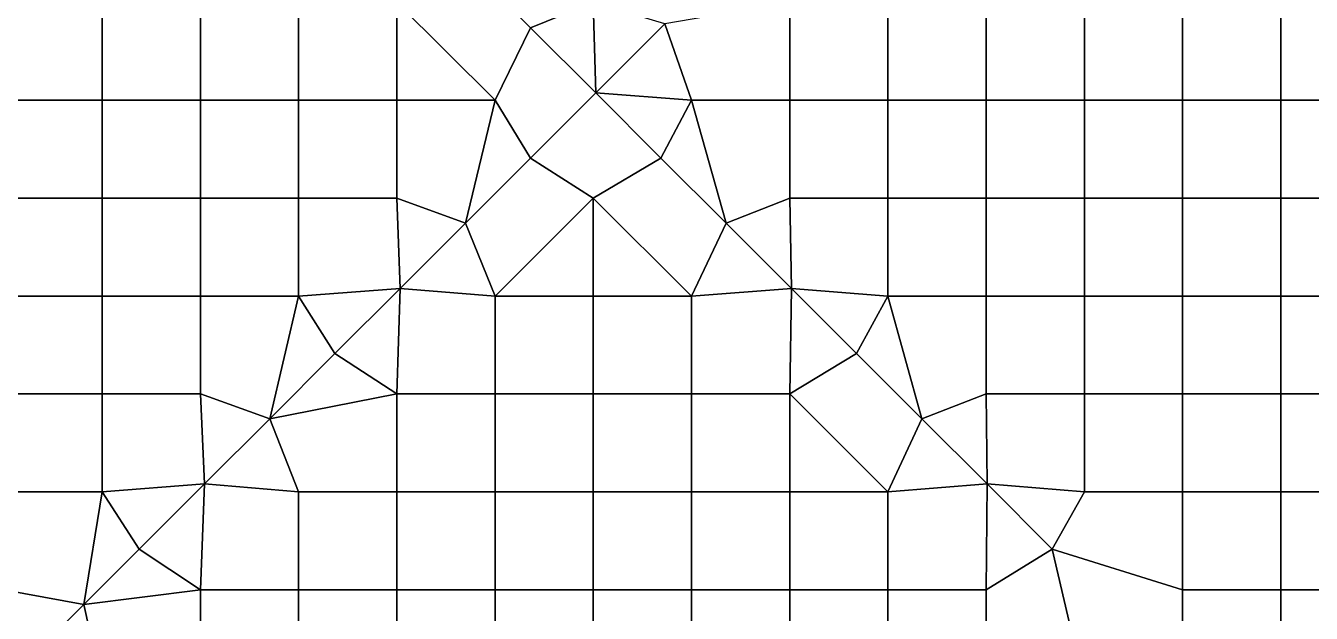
# Model space of a CAD drawing. Extents: x -13 to 39.3, y -26.5 to 20.6.
# Drawn here: x -6.82 to -0.25, y -20.13 to -17.12 of the extents above; entities that cross this region are included whole.
import ezdxf

# ---------------------------------------------------------------- set-up
doc = ezdxf.new("R2010")
doc.units = 0
doc.layers.add('BARS', color=1, linetype='CONTINUOUS')
doc.layers.add('FACES', color=5, linetype='CONTINUOUS')

msp = doc.modelspace()

# ---------------------------------------------------------------- linework, layer by layer
at = {"layer": 'BARS'}
for p, q in [((-4.24229, -17.1322), (-4.57564, -16.7988)), ((-4.24229, -17.1322, 3.3), (-4.57564, -16.7988, 3.3)), ((-3.90894, -17.4655), (-4.24229, -17.1322)), ((-3.90894, -17.4655, 3.3), (-4.24229, -17.1322, 3.3)), ((-3.90894, -17.4655), (-3.55538, -17.112)), ((-3.90894, -17.4655, 3.3), (-3.55538, -17.112, 3.3)), ((-4.24229, -17.7989), (-3.90894, -17.4655)), ((-4.24229, -17.7989, 3.3), (-3.90894, -17.4655, 3.3)), ((-3.57559, -17.7989), (-3.90894, -17.4655)), ((-3.57559, -17.7989, 3.3), (-3.90894, -17.4655, 3.3)), ((-4.57564, -18.1322), (-4.24229, -17.7989)), ((-4.57564, -18.1322, 3.3), (-4.24229, -17.7989, 3.3)), ((-3.24223, -18.1322), (-3.57559, -17.7989)), ((-3.24223, -18.1322, 3.3), (-3.57559, -17.7989, 3.3)), ((-4.90899, -18.4656), (-4.57564, -18.1322)), ((-4.90899, -18.4656, 3.3), (-4.57564, -18.1322, 3.3)), ((-2.90888, -18.4656), (-3.24223, -18.1322)), ((-2.90888, -18.4656, 3.3), (-3.24223, -18.1322, 3.3)), ((-5.24234, -18.7989), (-4.90899, -18.4656)), ((-5.24234, -18.7989, 3.3), (-4.90899, -18.4656, 3.3)), ((-2.57553, -18.7989), (-2.90888, -18.4656)), ((-2.57553, -18.7989, 3.3), (-2.90888, -18.4656, 3.3)), ((-5.57569, -19.1323), (-5.24234, -18.7989)), ((-5.57569, -19.1323, 3.3), (-5.24234, -18.7989, 3.3)), ((-2.24218, -19.1323), (-2.57553, -18.7989)), ((-2.24218, -19.1323, 3.3), (-2.57553, -18.7989, 3.3)), ((-5.90904, -19.4656), (-5.57569, -19.1323)), ((-5.90904, -19.4656, 3.3), (-5.57569, -19.1323, 3.3)), ((-1.90883, -19.4656), (-2.24218, -19.1323)), ((-1.90883, -19.4656, 3.3), (-2.24218, -19.1323, 3.3)), ((-6.24239, -19.799), (-5.90904, -19.4656)), ((-6.24239, -19.799, 3.3), (-5.90904, -19.4656, 3.3)), ((-1.57548, -19.799), (-1.90883, -19.4656)), ((-1.57548, -19.799, 3.3), (-1.90883, -19.4656, 3.3)), ((-6.52523, -20.0818), (-6.24239, -19.799)), ((-6.52523, -20.0818, 3.3), (-6.24239, -19.799, 3.3)), ((-1.57548, -19.799), (-1.57548, -19.799, 0.66)), ((-1.57548, -19.799, 0.66), (-1.57548, -19.799, 1.32)), ((-1.57548, -19.799, 1.32), (-1.57548, -19.799, 1.98)), ((-1.57548, -19.799, 1.98), (-1.57548, -19.799, 2.64)), ((-1.57548, -19.799, 2.64), (-1.57548, -19.799, 3.3)), ((-6.80807, -20.3647), (-6.52523, -20.0818)), ((-6.80807, -20.3647, 3.3), (-6.52523, -20.0818, 3.3))]:
    msp.add_line(p, q, dxfattribs=at)
at = {"layer": 'FACES'}
for points in [[(-3.92186, -17.0031), (-4.42397, -16.5024), (-4.57564, -16.7988), (-4.24229, -17.1322)], [(-3.92186, -17.0031, 3.3), (-4.42397, -16.5024, 3.3), (-4.57564, -16.7988, 3.3), (-4.24229, -17.1322, 3.3)], [(-4.42397, -17.5038), (-4.24229, -17.1322), (-4.57564, -16.7988), (-4.92609, -17.0031)], [(-4.42397, -17.5038, 3.3), (-4.24229, -17.1322, 3.3), (-4.57564, -16.7988, 3.3), (-4.92609, -17.0031, 3.3)], [(-4.24229, -17.1322, 0.66), (-4.24229, -17.1322), (-4.57564, -16.7988), (-4.57564, -16.7988, 0.66)], [(-4.24229, -17.1322, 1.32), (-4.24229, -17.1322, 0.66), (-4.57564, -16.7988, 0.66), (-4.57564, -16.7988, 1.32)], [(-4.24229, -17.1322, 1.98), (-4.24229, -17.1322, 1.32), (-4.57564, -16.7988, 1.32), (-4.57564, -16.7988, 1.98)], [(-4.24229, -17.1322, 2.64), (-4.24229, -17.1322, 1.98), (-4.57564, -16.7988, 1.98), (-4.57564, -16.7988, 2.64)], [(-4.24229, -17.1322, 2.64), (-4.57564, -16.7988, 2.64), (-4.57564, -16.7988, 3.3), (-4.24229, -17.1322, 3.3)], [(-6.43243, -17.0031), (-6.93454, -17.0031), (-6.93454, -17.5038), (-6.43243, -17.5038)], [(-6.43243, -17.0031, 3.3), (-6.93454, -17.0031, 3.3), (-6.93454, -17.5038, 3.3), (-6.43243, -17.5038, 3.3)], [(-5.93031, -17.0031), (-6.43243, -17.0031), (-6.43243, -17.5038), (-5.93031, -17.5038)], [(-5.93031, -17.0031, 3.3), (-6.43243, -17.0031, 3.3), (-6.43243, -17.5038, 3.3), (-5.93031, -17.5038, 3.3)], [(-5.4282, -17.0031), (-5.93031, -17.0031), (-5.93031, -17.5038), (-5.4282, -17.5038)], [(-5.4282, -17.0031, 3.3), (-5.93031, -17.0031, 3.3), (-5.93031, -17.5038, 3.3), (-5.4282, -17.5038, 3.3)], [(-4.92609, -17.0031), (-5.4282, -17.0031), (-5.4282, -17.5038), (-4.92609, -17.5038)], [(-4.92609, -17.0031, 3.3), (-5.4282, -17.0031, 3.3), (-5.4282, -17.5038, 3.3), (-4.92609, -17.5038, 3.3)], [(-4.42397, -17.5038), (-4.92609, -17.0031), (-4.92609, -17.5038)], [(-4.42397, -17.5038, 3.3), (-4.92609, -17.0031, 3.3), (-4.92609, -17.5038, 3.3)], [(-3.90894, -17.4655), (-3.92186, -17.0031), (-4.24229, -17.1322)], [(-3.90894, -17.4655, 3.3), (-3.92186, -17.0031, 3.3), (-4.24229, -17.1322, 3.3)], [(-3.55538, -17.112), (-3.92186, -17.0031), (-3.90894, -17.4655)], [(-3.55538, -17.112, 3.3), (-3.92186, -17.0031, 3.3), (-3.90894, -17.4655, 3.3)], [(-2.91763, -17.0031), (-3.55538, -17.112), (-3.41975, -17.5038), (-2.91763, -17.5038)], [(-2.91763, -17.0031, 3.3), (-3.55538, -17.112, 3.3), (-3.41975, -17.5038, 3.3), (-2.91763, -17.5038, 3.3)], [(-2.41552, -17.0031), (-2.91763, -17.0031), (-2.91763, -17.5038), (-2.41552, -17.5038)], [(-2.41552, -17.0031, 3.3), (-2.91763, -17.0031, 3.3), (-2.91763, -17.5038, 3.3), (-2.41552, -17.5038, 3.3)], [(-1.91341, -17.0031), (-2.41552, -17.0031), (-2.41552, -17.5038), (-1.91341, -17.5038)], [(-1.91341, -17.0031, 3.3), (-2.41552, -17.0031, 3.3), (-2.41552, -17.5038, 3.3), (-1.91341, -17.5038, 3.3)], [(-1.41129, -17.0031), (-1.91341, -17.0031), (-1.91341, -17.5038), (-1.41129, -17.5038)], [(-1.41129, -17.0031, 3.3), (-1.91341, -17.0031, 3.3), (-1.91341, -17.5038, 3.3), (-1.41129, -17.5038, 3.3)], [(-0.909178, -17.0031), (-1.41129, -17.0031), (-1.41129, -17.5038), (-0.909178, -17.5038)], [(-0.909178, -17.0031, 3.3), (-1.41129, -17.0031, 3.3), (-1.41129, -17.5038, 3.3), (-0.909178, -17.5038, 3.3)], [(-0.407065, -17.0031), (-0.909178, -17.0031), (-0.909178, -17.5038), (-0.407065, -17.5038)], [(-0.407065, -17.0031, 3.3), (-0.909178, -17.0031, 3.3), (-0.909178, -17.5038, 3.3), (-0.407065, -17.5038, 3.3)], [(0.095049, -17.0031), (-0.407065, -17.0031), (-0.407065, -17.5038), (0.095049, -17.5038)], [(0.095049, -17.0031, 3.3), (-0.407065, -17.0031, 3.3), (-0.407065, -17.5038, 3.3), (0.095049, -17.5038, 3.3)], [(-3.90894, -17.4655), (-4.24229, -17.1322), (-4.42397, -17.5038), (-4.24229, -17.7989)], [(-3.90894, -17.4655, 3.3), (-4.24229, -17.1322, 3.3), (-4.42397, -17.5038, 3.3), (-4.24229, -17.7989, 3.3)], [(-3.90894, -17.4655, 0.66), (-3.90894, -17.4655), (-4.24229, -17.1322), (-4.24229, -17.1322, 0.66)], [(-3.90894, -17.4655, 1.32), (-3.90894, -17.4655, 0.66), (-4.24229, -17.1322, 0.66), (-4.24229, -17.1322, 1.32)], [(-3.90894, -17.4655, 1.98), (-3.90894, -17.4655, 1.32), (-4.24229, -17.1322, 1.32), (-4.24229, -17.1322, 1.98)], [(-3.90894, -17.4655, 2.64), (-3.90894, -17.4655, 1.98), (-4.24229, -17.1322, 1.98), (-4.24229, -17.1322, 2.64)], [(-3.90894, -17.4655, 2.64), (-4.24229, -17.1322, 2.64), (-4.24229, -17.1322, 3.3), (-3.90894, -17.4655, 3.3)], [(-3.41975, -17.5038), (-3.55538, -17.112), (-3.90894, -17.4655)], [(-3.41975, -17.5038, 3.3), (-3.55538, -17.112, 3.3), (-3.90894, -17.4655, 3.3)], [(-3.57559, -17.7989), (-3.90894, -17.4655), (-4.24229, -17.7989), (-3.92186, -18.0045)], [(-4.24229, -17.7989), (-4.24229, -17.7989, 0.66), (-3.90894, -17.4655, 0.66), (-3.90894, -17.4655)], [(-4.24229, -17.7989, 0.66), (-4.24229, -17.7989, 1.32), (-3.90894, -17.4655, 1.32), (-3.90894, -17.4655, 0.66)], [(-4.24229, -17.7989, 1.32), (-4.24229, -17.7989, 1.98), (-3.90894, -17.4655, 1.98), (-3.90894, -17.4655, 1.32)], [(-4.24229, -17.7989, 1.98), (-4.24229, -17.7989, 2.64), (-3.90894, -17.4655, 2.64), (-3.90894, -17.4655, 1.98)], [(-3.90894, -17.4655, 2.64), (-4.24229, -17.7989, 2.64), (-4.24229, -17.7989, 3.3), (-3.90894, -17.4655, 3.3)], [(-3.57559, -17.7989, 3.3), (-3.90894, -17.4655, 3.3), (-4.24229, -17.7989, 3.3), (-3.92186, -18.0045, 3.3)], [(-3.41975, -17.5038), (-3.90894, -17.4655), (-3.57559, -17.7989)], [(-3.57559, -17.7989, 0.66), (-3.57559, -17.7989), (-3.90894, -17.4655), (-3.90894, -17.4655, 0.66)], [(-3.57559, -17.7989, 0.66), (-3.90894, -17.4655, 0.66), (-3.90894, -17.4655, 1.32), (-3.57559, -17.7989, 1.32)], [(-3.57559, -17.7989, 1.32), (-3.90894, -17.4655, 1.32), (-3.90894, -17.4655, 1.98), (-3.57559, -17.7989, 1.98)], [(-3.57559, -17.7989, 1.98), (-3.90894, -17.4655, 1.98), (-3.90894, -17.4655, 2.64), (-3.57559, -17.7989, 2.64)], [(-3.57559, -17.7989, 2.64), (-3.90894, -17.4655, 2.64), (-3.90894, -17.4655, 3.3), (-3.57559, -17.7989, 3.3)], [(-3.41975, -17.5038, 3.3), (-3.90894, -17.4655, 3.3), (-3.57559, -17.7989, 3.3)], [(-6.43243, -17.5038), (-6.93454, -17.5038), (-6.93454, -18.0045), (-6.43243, -18.0045)], [(-6.43243, -17.5038, 3.3), (-6.93454, -17.5038, 3.3), (-6.93454, -18.0045, 3.3), (-6.43243, -18.0045, 3.3)], [(-5.93031, -17.5038), (-6.43243, -17.5038), (-6.43243, -18.0045), (-5.93031, -18.0045)], [(-5.93031, -17.5038, 3.3), (-6.43243, -17.5038, 3.3), (-6.43243, -18.0045, 3.3), (-5.93031, -18.0045, 3.3)], [(-5.4282, -17.5038), (-5.93031, -17.5038), (-5.93031, -18.0045), (-5.4282, -18.0045)], [(-5.4282, -17.5038, 3.3), (-5.93031, -17.5038, 3.3), (-5.93031, -18.0045, 3.3), (-5.4282, -18.0045, 3.3)], [(-4.92609, -17.5038), (-5.4282, -17.5038), (-5.4282, -18.0045), (-4.92609, -18.0045)], [(-4.92609, -17.5038, 3.3), (-5.4282, -17.5038, 3.3), (-5.4282, -18.0045, 3.3), (-4.92609, -18.0045, 3.3)], [(-4.42397, -17.5038), (-4.92609, -17.5038), (-4.92609, -18.0045), (-4.57564, -18.1322)], [(-4.42397, -17.5038, 3.3), (-4.92609, -17.5038, 3.3), (-4.92609, -18.0045, 3.3), (-4.57564, -18.1322, 3.3)], [(-4.24229, -17.7989), (-4.42397, -17.5038), (-4.57564, -18.1322)], [(-4.24229, -17.7989, 3.3), (-4.42397, -17.5038, 3.3), (-4.57564, -18.1322, 3.3)], [(-3.41975, -17.5038), (-3.57559, -17.7989), (-3.24223, -18.1322)], [(-3.41975, -17.5038, 3.3), (-3.57559, -17.7989, 3.3), (-3.24223, -18.1322, 3.3)], [(-2.91763, -17.5038), (-3.41975, -17.5038), (-3.24223, -18.1322), (-2.91763, -18.0045)], [(-2.91763, -17.5038, 3.3), (-3.41975, -17.5038, 3.3), (-3.24223, -18.1322, 3.3), (-2.91763, -18.0045, 3.3)], [(-2.41552, -17.5038), (-2.91763, -17.5038), (-2.91763, -18.0045), (-2.41552, -18.0045)], [(-2.41552, -17.5038, 3.3), (-2.91763, -17.5038, 3.3), (-2.91763, -18.0045, 3.3), (-2.41552, -18.0045, 3.3)], [(-1.91341, -17.5038), (-2.41552, -17.5038), (-2.41552, -18.0045), (-1.91341, -18.0045)], [(-1.91341, -17.5038, 3.3), (-2.41552, -17.5038, 3.3), (-2.41552, -18.0045, 3.3), (-1.91341, -18.0045, 3.3)], [(-1.41129, -17.5038), (-1.91341, -17.5038), (-1.91341, -18.0045), (-1.41129, -18.0045)], [(-1.41129, -17.5038, 3.3), (-1.91341, -17.5038, 3.3), (-1.91341, -18.0045, 3.3), (-1.41129, -18.0045, 3.3)], [(-0.909178, -17.5038), (-1.41129, -17.5038), (-1.41129, -18.0045), (-0.909178, -18.0045)], [(-0.909178, -17.5038, 3.3), (-1.41129, -17.5038, 3.3), (-1.41129, -18.0045, 3.3), (-0.909178, -18.0045, 3.3)], [(-0.407065, -17.5038), (-0.909178, -17.5038), (-0.909178, -18.0045), (-0.407065, -18.0045)], [(-0.407065, -17.5038, 3.3), (-0.909178, -17.5038, 3.3), (-0.909178, -18.0045, 3.3), (-0.407065, -18.0045, 3.3)], [(0.095049, -17.5038), (-0.407065, -17.5038), (-0.407065, -18.0045), (0.095049, -18.0045)], [(0.095049, -17.5038, 3.3), (-0.407065, -17.5038, 3.3), (-0.407065, -18.0045, 3.3), (0.095049, -18.0045, 3.3)], [(-3.92186, -18.0045), (-4.24229, -17.7989), (-4.57564, -18.1322), (-4.42397, -18.5052)], [(-4.57564, -18.1322), (-4.57564, -18.1322, 0.66), (-4.24229, -17.7989, 0.66), (-4.24229, -17.7989)], [(-4.57564, -18.1322, 0.66), (-4.57564, -18.1322, 1.32), (-4.24229, -17.7989, 1.32), (-4.24229, -17.7989, 0.66)], [(-4.57564, -18.1322, 1.32), (-4.57564, -18.1322, 1.98), (-4.24229, -17.7989, 1.98), (-4.24229, -17.7989, 1.32)], [(-4.57564, -18.1322, 1.98), (-4.57564, -18.1322, 2.64), (-4.24229, -17.7989, 2.64), (-4.24229, -17.7989, 1.98)], [(-4.24229, -17.7989, 2.64), (-4.57564, -18.1322, 2.64), (-4.57564, -18.1322, 3.3), (-4.24229, -17.7989, 3.3)], [(-3.92186, -18.0045, 3.3), (-4.24229, -17.7989, 3.3), (-4.57564, -18.1322, 3.3), (-4.42397, -18.5052, 3.3)], [(-3.57559, -17.7989), (-3.92186, -18.0045), (-3.41975, -18.5052), (-3.24223, -18.1322)], [(-3.57559, -17.7989, 3.3), (-3.92186, -18.0045, 3.3), (-3.41975, -18.5052, 3.3), (-3.24223, -18.1322, 3.3)], [(-3.24223, -18.1322, 0.66), (-3.24223, -18.1322), (-3.57559, -17.7989), (-3.57559, -17.7989, 0.66)], [(-3.24223, -18.1322, 0.66), (-3.57559, -17.7989, 0.66), (-3.57559, -17.7989, 1.32), (-3.24223, -18.1322, 1.32)], [(-3.24223, -18.1322, 1.32), (-3.57559, -17.7989, 1.32), (-3.57559, -17.7989, 1.98), (-3.24223, -18.1322, 1.98)], [(-3.24223, -18.1322, 1.98), (-3.57559, -17.7989, 1.98), (-3.57559, -17.7989, 2.64), (-3.24223, -18.1322, 2.64)], [(-3.24223, -18.1322, 2.64), (-3.57559, -17.7989, 2.64), (-3.57559, -17.7989, 3.3), (-3.24223, -18.1322, 3.3)], [(-6.43243, -18.0045), (-6.93454, -18.0045), (-6.93454, -18.5052), (-6.43243, -18.5052)], [(-6.43243, -18.0045, 3.3), (-6.93454, -18.0045, 3.3), (-6.93454, -18.5052, 3.3), (-6.43243, -18.5052, 3.3)], [(-5.93031, -18.0045), (-6.43243, -18.0045), (-6.43243, -18.5052), (-5.93031, -18.5052)], [(-5.93031, -18.0045, 3.3), (-6.43243, -18.0045, 3.3), (-6.43243, -18.5052, 3.3), (-5.93031, -18.5052, 3.3)], [(-5.4282, -18.0045), (-5.93031, -18.0045), (-5.93031, -18.5052), (-5.4282, -18.5052)], [(-5.4282, -18.0045, 3.3), (-5.93031, -18.0045, 3.3), (-5.93031, -18.5052, 3.3), (-5.4282, -18.5052, 3.3)], [(-4.90899, -18.4656), (-4.92609, -18.0045), (-5.4282, -18.0045), (-5.4282, -18.5052)], [(-4.90899, -18.4656, 3.3), (-4.92609, -18.0045, 3.3), (-5.4282, -18.0045, 3.3), (-5.4282, -18.5052, 3.3)], [(-4.57564, -18.1322), (-4.92609, -18.0045), (-4.90899, -18.4656)], [(-4.57564, -18.1322, 3.3), (-4.92609, -18.0045, 3.3), (-4.90899, -18.4656, 3.3)], [(-3.92186, -18.5052), (-3.92186, -18.0045), (-4.42397, -18.5052)], [(-3.92186, -18.5052, 3.3), (-3.92186, -18.0045, 3.3), (-4.42397, -18.5052, 3.3)], [(-3.41975, -18.5052), (-3.92186, -18.0045), (-3.92186, -18.5052)], [(-3.41975, -18.5052, 3.3), (-3.92186, -18.0045, 3.3), (-3.92186, -18.5052, 3.3)], [(-2.91763, -18.0045), (-3.24223, -18.1322), (-2.90888, -18.4656)], [(-2.91763, -18.0045, 3.3), (-3.24223, -18.1322, 3.3), (-2.90888, -18.4656, 3.3)], [(-2.41552, -18.0045), (-2.91763, -18.0045), (-2.90888, -18.4656), (-2.41552, -18.5052)], [(-2.41552, -18.0045, 3.3), (-2.91763, -18.0045, 3.3), (-2.90888, -18.4656, 3.3), (-2.41552, -18.5052, 3.3)], [(-1.91341, -18.0045), (-2.41552, -18.0045), (-2.41552, -18.5052), (-1.91341, -18.5052)], [(-1.91341, -18.0045, 3.3), (-2.41552, -18.0045, 3.3), (-2.41552, -18.5052, 3.3), (-1.91341, -18.5052, 3.3)], [(-1.41129, -18.0045), (-1.91341, -18.0045), (-1.91341, -18.5052), (-1.41129, -18.5052)], [(-1.41129, -18.0045, 3.3), (-1.91341, -18.0045, 3.3), (-1.91341, -18.5052, 3.3), (-1.41129, -18.5052, 3.3)], [(-0.909178, -18.0045), (-1.41129, -18.0045), (-1.41129, -18.5052), (-0.909178, -18.5052)], [(-0.909178, -18.0045, 3.3), (-1.41129, -18.0045, 3.3), (-1.41129, -18.5052, 3.3), (-0.909178, -18.5052, 3.3)], [(-0.407065, -18.0045), (-0.909178, -18.0045), (-0.909178, -18.5052), (-0.407065, -18.5052)], [(-0.407065, -18.0045, 3.3), (-0.909178, -18.0045, 3.3), (-0.909178, -18.5052, 3.3), (-0.407065, -18.5052, 3.3)], [(0.095049, -18.0045), (-0.407065, -18.0045), (-0.407065, -18.5052), (0.095049, -18.5052)], [(0.095049, -18.0045, 3.3), (-0.407065, -18.0045, 3.3), (-0.407065, -18.5052, 3.3), (0.095049, -18.5052, 3.3)], [(-4.42397, -18.5052), (-4.57564, -18.1322), (-4.90899, -18.4656)], [(-4.90899, -18.4656), (-4.90899, -18.4656, 0.66), (-4.57564, -18.1322, 0.66), (-4.57564, -18.1322)], [(-4.90899, -18.4656, 0.66), (-4.90899, -18.4656, 1.32), (-4.57564, -18.1322, 1.32), (-4.57564, -18.1322, 0.66)], [(-4.90899, -18.4656, 1.32), (-4.90899, -18.4656, 1.98), (-4.57564, -18.1322, 1.98), (-4.57564, -18.1322, 1.32)], [(-4.90899, -18.4656, 1.98), (-4.90899, -18.4656, 2.64), (-4.57564, -18.1322, 2.64), (-4.57564, -18.1322, 1.98)], [(-4.57564, -18.1322, 2.64), (-4.90899, -18.4656, 2.64), (-4.90899, -18.4656, 3.3), (-4.57564, -18.1322, 3.3)], [(-4.42397, -18.5052, 3.3), (-4.57564, -18.1322, 3.3), (-4.90899, -18.4656, 3.3)], [(-2.90888, -18.4656), (-3.24223, -18.1322), (-3.41975, -18.5052)], [(-2.90888, -18.4656, 3.3), (-3.24223, -18.1322, 3.3), (-3.41975, -18.5052, 3.3)], [(-2.90888, -18.4656, 0.66), (-2.90888, -18.4656), (-3.24223, -18.1322), (-3.24223, -18.1322, 0.66)], [(-2.90888, -18.4656, 0.66), (-3.24223, -18.1322, 0.66), (-3.24223, -18.1322, 1.32), (-2.90888, -18.4656, 1.32)], [(-2.90888, -18.4656, 1.32), (-3.24223, -18.1322, 1.32), (-3.24223, -18.1322, 1.98), (-2.90888, -18.4656, 1.98)], [(-2.90888, -18.4656, 1.98), (-3.24223, -18.1322, 1.98), (-3.24223, -18.1322, 2.64), (-2.90888, -18.4656, 2.64)], [(-2.90888, -18.4656, 2.64), (-3.24223, -18.1322, 2.64), (-3.24223, -18.1322, 3.3), (-2.90888, -18.4656, 3.3)], [(-5.24234, -18.7989), (-4.90899, -18.4656), (-5.4282, -18.5052)], [(-5.24234, -18.7989, 3.3), (-4.90899, -18.4656, 3.3), (-5.4282, -18.5052, 3.3)], [(-4.92609, -19.0059), (-4.90899, -18.4656), (-5.24234, -18.7989)], [(-5.24234, -18.7989), (-5.24234, -18.7989, 0.66), (-4.90899, -18.4656, 0.66), (-4.90899, -18.4656)], [(-5.24234, -18.7989, 0.66), (-5.24234, -18.7989, 1.32), (-4.90899, -18.4656, 1.32), (-4.90899, -18.4656, 0.66)], [(-5.24234, -18.7989, 1.32), (-5.24234, -18.7989, 1.98), (-4.90899, -18.4656, 1.98), (-4.90899, -18.4656, 1.32)], [(-5.24234, -18.7989, 1.98), (-5.24234, -18.7989, 2.64), (-4.90899, -18.4656, 2.64), (-4.90899, -18.4656, 1.98)], [(-4.90899, -18.4656, 2.64), (-5.24234, -18.7989, 2.64), (-5.24234, -18.7989, 3.3), (-4.90899, -18.4656, 3.3)], [(-4.92609, -19.0059, 3.3), (-4.90899, -18.4656, 3.3), (-5.24234, -18.7989, 3.3)], [(-4.42397, -18.5052), (-4.90899, -18.4656), (-4.92609, -19.0059), (-4.42397, -19.0059)], [(-4.42397, -18.5052, 3.3), (-4.90899, -18.4656, 3.3), (-4.92609, -19.0059, 3.3), (-4.42397, -19.0059, 3.3)], [(-2.90888, -18.4656), (-3.41975, -18.5052), (-3.41975, -19.0059), (-2.91763, -19.0059)], [(-2.90888, -18.4656, 3.3), (-3.41975, -18.5052, 3.3), (-3.41975, -19.0059, 3.3), (-2.91763, -19.0059, 3.3)], [(-2.57553, -18.7989), (-2.90888, -18.4656), (-2.91763, -19.0059)], [(-2.57553, -18.7989, 3.3), (-2.90888, -18.4656, 3.3), (-2.91763, -19.0059, 3.3)], [(-2.41552, -18.5052), (-2.90888, -18.4656), (-2.57553, -18.7989)], [(-2.57553, -18.7989, 0.66), (-2.57553, -18.7989), (-2.90888, -18.4656), (-2.90888, -18.4656, 0.66)], [(-2.57553, -18.7989, 0.66), (-2.90888, -18.4656, 0.66), (-2.90888, -18.4656, 1.32), (-2.57553, -18.7989, 1.32)], [(-2.57553, -18.7989, 1.32), (-2.90888, -18.4656, 1.32), (-2.90888, -18.4656, 1.98), (-2.57553, -18.7989, 1.98)], [(-2.57553, -18.7989, 1.98), (-2.90888, -18.4656, 1.98), (-2.90888, -18.4656, 2.64), (-2.57553, -18.7989, 2.64)], [(-2.57553, -18.7989, 2.64), (-2.90888, -18.4656, 2.64), (-2.90888, -18.4656, 3.3), (-2.57553, -18.7989, 3.3)], [(-2.41552, -18.5052, 3.3), (-2.90888, -18.4656, 3.3), (-2.57553, -18.7989, 3.3)], [(-6.43243, -18.5052), (-6.93454, -18.5052), (-6.93454, -19.0059), (-6.43243, -19.0059)], [(-6.43243, -18.5052, 3.3), (-6.93454, -18.5052, 3.3), (-6.93454, -19.0059, 3.3), (-6.43243, -19.0059, 3.3)], [(-5.93031, -18.5052), (-6.43243, -18.5052), (-6.43243, -19.0059), (-5.93031, -19.0059)], [(-5.93031, -18.5052, 3.3), (-6.43243, -18.5052, 3.3), (-6.43243, -19.0059, 3.3), (-5.93031, -19.0059, 3.3)], [(-5.57569, -19.1323), (-5.4282, -18.5052), (-5.93031, -18.5052), (-5.93031, -19.0059)], [(-5.57569, -19.1323, 3.3), (-5.4282, -18.5052, 3.3), (-5.93031, -18.5052, 3.3), (-5.93031, -19.0059, 3.3)], [(-5.57569, -19.1323), (-5.24234, -18.7989), (-5.4282, -18.5052)], [(-5.57569, -19.1323, 3.3), (-5.24234, -18.7989, 3.3), (-5.4282, -18.5052, 3.3)], [(-3.92186, -18.5052), (-4.42397, -18.5052), (-4.42397, -19.0059), (-3.92186, -19.0059)], [(-3.92186, -18.5052, 3.3), (-4.42397, -18.5052, 3.3), (-4.42397, -19.0059, 3.3), (-3.92186, -19.0059, 3.3)], [(-3.41975, -18.5052), (-3.92186, -18.5052), (-3.92186, -19.0059), (-3.41975, -19.0059)], [(-3.41975, -18.5052, 3.3), (-3.92186, -18.5052, 3.3), (-3.92186, -19.0059, 3.3), (-3.41975, -19.0059, 3.3)], [(-2.41552, -18.5052), (-2.57553, -18.7989), (-2.24218, -19.1323)], [(-2.41552, -18.5052, 3.3), (-2.57553, -18.7989, 3.3), (-2.24218, -19.1323, 3.3)], [(-1.91341, -18.5052), (-2.41552, -18.5052), (-2.24218, -19.1323), (-1.91341, -19.0059)], [(-1.91341, -18.5052, 3.3), (-2.41552, -18.5052, 3.3), (-2.24218, -19.1323, 3.3), (-1.91341, -19.0059, 3.3)], [(-1.41129, -18.5052), (-1.91341, -18.5052), (-1.91341, -19.0059), (-1.41129, -19.0059)], [(-1.41129, -18.5052, 3.3), (-1.91341, -18.5052, 3.3), (-1.91341, -19.0059, 3.3), (-1.41129, -19.0059, 3.3)], [(-0.909178, -18.5052), (-1.41129, -18.5052), (-1.41129, -19.0059), (-0.909178, -19.0059)], [(-0.909178, -18.5052, 3.3), (-1.41129, -18.5052, 3.3), (-1.41129, -19.0059, 3.3), (-0.909178, -19.0059, 3.3)], [(-0.407065, -18.5052), (-0.909178, -18.5052), (-0.909178, -19.0059), (-0.407065, -19.0059)], [(-0.407065, -18.5052, 3.3), (-0.909178, -18.5052, 3.3), (-0.909178, -19.0059, 3.3), (-0.407065, -19.0059, 3.3)], [(0.095049, -18.5052), (-0.407065, -18.5052), (-0.407065, -19.0059), (0.095049, -19.0059)], [(0.095049, -18.5052, 3.3), (-0.407065, -18.5052, 3.3), (-0.407065, -19.0059, 3.3), (0.095049, -19.0059, 3.3)], [(-4.92609, -19.0059), (-5.24234, -18.7989), (-5.57569, -19.1323)], [(-5.57569, -19.1323), (-5.57569, -19.1323, 0.66), (-5.24234, -18.7989, 0.66), (-5.24234, -18.7989)], [(-5.57569, -19.1323, 0.66), (-5.57569, -19.1323, 1.32), (-5.24234, -18.7989, 1.32), (-5.24234, -18.7989, 0.66)], [(-5.57569, -19.1323, 1.32), (-5.57569, -19.1323, 1.98), (-5.24234, -18.7989, 1.98), (-5.24234, -18.7989, 1.32)], [(-5.57569, -19.1323, 1.98), (-5.57569, -19.1323, 2.64), (-5.24234, -18.7989, 2.64), (-5.24234, -18.7989, 1.98)], [(-5.24234, -18.7989, 2.64), (-5.57569, -19.1323, 2.64), (-5.57569, -19.1323, 3.3), (-5.24234, -18.7989, 3.3)], [(-4.92609, -19.0059, 3.3), (-5.24234, -18.7989, 3.3), (-5.57569, -19.1323, 3.3)], [(-2.24218, -19.1323), (-2.57553, -18.7989), (-2.91763, -19.0059), (-2.41552, -19.5066)], [(-2.24218, -19.1323, 3.3), (-2.57553, -18.7989, 3.3), (-2.91763, -19.0059, 3.3), (-2.41552, -19.5066, 3.3)], [(-2.24218, -19.1323, 0.66), (-2.24218, -19.1323), (-2.57553, -18.7989), (-2.57553, -18.7989, 0.66)], [(-2.24218, -19.1323, 0.66), (-2.57553, -18.7989, 0.66), (-2.57553, -18.7989, 1.32), (-2.24218, -19.1323, 1.32)], [(-2.24218, -19.1323, 1.32), (-2.57553, -18.7989, 1.32), (-2.57553, -18.7989, 1.98), (-2.24218, -19.1323, 1.98)], [(-2.24218, -19.1323, 1.98), (-2.57553, -18.7989, 1.98), (-2.57553, -18.7989, 2.64), (-2.24218, -19.1323, 2.64)], [(-2.24218, -19.1323, 2.64), (-2.57553, -18.7989, 2.64), (-2.57553, -18.7989, 3.3), (-2.24218, -19.1323, 3.3)], [(-6.43243, -19.0059), (-6.93454, -19.0059), (-6.93454, -19.5066), (-6.43243, -19.5066)], [(-6.43243, -19.0059, 3.3), (-6.93454, -19.0059, 3.3), (-6.93454, -19.5066, 3.3), (-6.43243, -19.5066, 3.3)], [(-5.90904, -19.4656), (-5.93031, -19.0059), (-6.43243, -19.0059), (-6.43243, -19.5066)], [(-5.90904, -19.4656, 3.3), (-5.93031, -19.0059, 3.3), (-6.43243, -19.0059, 3.3), (-6.43243, -19.5066, 3.3)], [(-5.57569, -19.1323), (-5.93031, -19.0059), (-5.90904, -19.4656)], [(-5.57569, -19.1323, 3.3), (-5.93031, -19.0059, 3.3), (-5.90904, -19.4656, 3.3)], [(-4.92609, -19.0059), (-5.57569, -19.1323), (-5.4282, -19.5066), (-4.92609, -19.5066)], [(-4.92609, -19.0059, 3.3), (-5.57569, -19.1323, 3.3), (-5.4282, -19.5066, 3.3), (-4.92609, -19.5066, 3.3)], [(-4.42397, -19.0059), (-4.92609, -19.0059), (-4.92609, -19.5066), (-4.42397, -19.5066)], [(-4.42397, -19.0059, 3.3), (-4.92609, -19.0059, 3.3), (-4.92609, -19.5066, 3.3), (-4.42397, -19.5066, 3.3)], [(-3.92186, -19.0059), (-4.42397, -19.0059), (-4.42397, -19.5066), (-3.92186, -19.5066)], [(-3.92186, -19.0059, 3.3), (-4.42397, -19.0059, 3.3), (-4.42397, -19.5066, 3.3), (-3.92186, -19.5066, 3.3)], [(-3.41975, -19.0059), (-3.92186, -19.0059), (-3.92186, -19.5066), (-3.41975, -19.5066)], [(-3.41975, -19.0059, 3.3), (-3.92186, -19.0059, 3.3), (-3.92186, -19.5066, 3.3), (-3.41975, -19.5066, 3.3)], [(-2.91763, -19.0059), (-3.41975, -19.0059), (-3.41975, -19.5066), (-2.91763, -19.5066)], [(-2.91763, -19.0059, 3.3), (-3.41975, -19.0059, 3.3), (-3.41975, -19.5066, 3.3), (-2.91763, -19.5066, 3.3)], [(-2.91763, -19.0059), (-2.91763, -19.5066), (-2.41552, -19.5066)], [(-2.91763, -19.0059, 3.3), (-2.91763, -19.5066, 3.3), (-2.41552, -19.5066, 3.3)], [(-1.91341, -19.0059), (-2.24218, -19.1323), (-1.90883, -19.4656)], [(-1.91341, -19.0059, 3.3), (-2.24218, -19.1323, 3.3), (-1.90883, -19.4656, 3.3)], [(-1.41129, -19.0059), (-1.91341, -19.0059), (-1.90883, -19.4656), (-1.41129, -19.5066)], [(-1.41129, -19.0059, 3.3), (-1.91341, -19.0059, 3.3), (-1.90883, -19.4656, 3.3), (-1.41129, -19.5066, 3.3)], [(-0.909178, -19.0059), (-1.41129, -19.0059), (-1.41129, -19.5066), (-0.909178, -19.5066)], [(-0.909178, -19.0059, 3.3), (-1.41129, -19.0059, 3.3), (-1.41129, -19.5066, 3.3), (-0.909178, -19.5066, 3.3)], [(-0.407065, -19.0059), (-0.909178, -19.0059), (-0.909178, -19.5066), (-0.407065, -19.5066)], [(-0.407065, -19.0059, 3.3), (-0.909178, -19.0059, 3.3), (-0.909178, -19.5066, 3.3), (-0.407065, -19.5066, 3.3)], [(0.095049, -19.0059), (-0.407065, -19.0059), (-0.407065, -19.5066), (0.095049, -19.5066)], [(0.095049, -19.0059, 3.3), (-0.407065, -19.0059, 3.3), (-0.407065, -19.5066, 3.3), (0.095049, -19.5066, 3.3)], [(-5.4282, -19.5066), (-5.57569, -19.1323), (-5.90904, -19.4656)], [(-5.90904, -19.4656), (-5.90904, -19.4656, 0.66), (-5.57569, -19.1323, 0.66), (-5.57569, -19.1323)], [(-5.90904, -19.4656, 0.66), (-5.90904, -19.4656, 1.32), (-5.57569, -19.1323, 1.32), (-5.57569, -19.1323, 0.66)], [(-5.90904, -19.4656, 1.32), (-5.90904, -19.4656, 1.98), (-5.57569, -19.1323, 1.98), (-5.57569, -19.1323, 1.32)], [(-5.90904, -19.4656, 1.98), (-5.90904, -19.4656, 2.64), (-5.57569, -19.1323, 2.64), (-5.57569, -19.1323, 1.98)], [(-5.57569, -19.1323, 2.64), (-5.90904, -19.4656, 2.64), (-5.90904, -19.4656, 3.3), (-5.57569, -19.1323, 3.3)], [(-5.4282, -19.5066, 3.3), (-5.57569, -19.1323, 3.3), (-5.90904, -19.4656, 3.3)], [(-1.90883, -19.4656), (-2.24218, -19.1323), (-2.41552, -19.5066)], [(-1.90883, -19.4656, 3.3), (-2.24218, -19.1323, 3.3), (-2.41552, -19.5066, 3.3)], [(-1.90883, -19.4656, 0.66), (-1.90883, -19.4656), (-2.24218, -19.1323), (-2.24218, -19.1323, 0.66)], [(-1.90883, -19.4656, 0.66), (-2.24218, -19.1323, 0.66), (-2.24218, -19.1323, 1.32), (-1.90883, -19.4656, 1.32)], [(-1.90883, -19.4656, 1.32), (-2.24218, -19.1323, 1.32), (-2.24218, -19.1323, 1.98), (-1.90883, -19.4656, 1.98)], [(-1.90883, -19.4656, 1.98), (-2.24218, -19.1323, 1.98), (-2.24218, -19.1323, 2.64), (-1.90883, -19.4656, 2.64)], [(-1.90883, -19.4656, 2.64), (-2.24218, -19.1323, 2.64), (-2.24218, -19.1323, 3.3), (-1.90883, -19.4656, 3.3)], [(-6.52523, -20.0818), (-6.43243, -19.5066), (-6.93454, -19.5066), (-6.93454, -20.0073)], [(-6.52523, -20.0818, 3.3), (-6.43243, -19.5066, 3.3), (-6.93454, -19.5066, 3.3), (-6.93454, -20.0073, 3.3)], [(-6.52523, -20.0818), (-6.24239, -19.799), (-6.43243, -19.5066)], [(-6.52523, -20.0818, 3.3), (-6.24239, -19.799, 3.3), (-6.43243, -19.5066, 3.3)], [(-6.24239, -19.799), (-5.90904, -19.4656), (-6.43243, -19.5066)], [(-6.24239, -19.799, 3.3), (-5.90904, -19.4656, 3.3), (-6.43243, -19.5066, 3.3)], [(-5.93031, -20.0073), (-5.90904, -19.4656), (-6.24239, -19.799)], [(-6.24239, -19.799), (-6.24239, -19.799, 0.66), (-5.90904, -19.4656, 0.66), (-5.90904, -19.4656)], [(-6.24239, -19.799, 0.66), (-6.24239, -19.799, 1.32), (-5.90904, -19.4656, 1.32), (-5.90904, -19.4656, 0.66)], [(-6.24239, -19.799, 1.32), (-6.24239, -19.799, 1.98), (-5.90904, -19.4656, 1.98), (-5.90904, -19.4656, 1.32)], [(-6.24239, -19.799, 1.98), (-6.24239, -19.799, 2.64), (-5.90904, -19.4656, 2.64), (-5.90904, -19.4656, 1.98)], [(-5.90904, -19.4656, 2.64), (-6.24239, -19.799, 2.64), (-6.24239, -19.799, 3.3), (-5.90904, -19.4656, 3.3)], [(-5.93031, -20.0073, 3.3), (-5.90904, -19.4656, 3.3), (-6.24239, -19.799, 3.3)], [(-5.4282, -19.5066), (-5.90904, -19.4656), (-5.93031, -20.0073), (-5.4282, -20.0073)], [(-5.4282, -19.5066, 3.3), (-5.90904, -19.4656, 3.3), (-5.93031, -20.0073, 3.3), (-5.4282, -20.0073, 3.3)], [(-4.92609, -19.5066), (-5.4282, -19.5066), (-5.4282, -20.0073), (-4.92609, -20.0073)], [(-4.92609, -19.5066, 3.3), (-5.4282, -19.5066, 3.3), (-5.4282, -20.0073, 3.3), (-4.92609, -20.0073, 3.3)], [(-4.42397, -19.5066), (-4.92609, -19.5066), (-4.92609, -20.0073), (-4.42397, -20.0073)], [(-4.42397, -19.5066, 3.3), (-4.92609, -19.5066, 3.3), (-4.92609, -20.0073, 3.3), (-4.42397, -20.0073, 3.3)], [(-3.92186, -19.5066), (-4.42397, -19.5066), (-4.42397, -20.0073), (-3.92186, -20.0073)], [(-3.92186, -19.5066, 3.3), (-4.42397, -19.5066, 3.3), (-4.42397, -20.0073, 3.3), (-3.92186, -20.0073, 3.3)], [(-3.41975, -19.5066), (-3.92186, -19.5066), (-3.92186, -20.0073), (-3.41975, -20.0073)], [(-3.41975, -19.5066, 3.3), (-3.92186, -19.5066, 3.3), (-3.92186, -20.0073, 3.3), (-3.41975, -20.0073, 3.3)], [(-2.91763, -19.5066), (-3.41975, -19.5066), (-3.41975, -20.0073), (-2.91763, -20.0073)], [(-2.91763, -19.5066, 3.3), (-3.41975, -19.5066, 3.3), (-3.41975, -20.0073, 3.3), (-2.91763, -20.0073, 3.3)], [(-2.41552, -19.5066), (-2.91763, -19.5066), (-2.91763, -20.0073), (-2.41552, -20.0073)], [(-2.41552, -19.5066, 3.3), (-2.91763, -19.5066, 3.3), (-2.91763, -20.0073, 3.3), (-2.41552, -20.0073, 3.3)], [(-1.90883, -19.4656), (-2.41552, -19.5066), (-2.41552, -20.0073), (-1.91341, -20.0073)], [(-1.90883, -19.4656, 3.3), (-2.41552, -19.5066, 3.3), (-2.41552, -20.0073, 3.3), (-1.91341, -20.0073, 3.3)], [(-1.57548, -19.799), (-1.90883, -19.4656), (-1.91341, -20.0073)], [(-1.57548, -19.799, 3.3), (-1.90883, -19.4656, 3.3), (-1.91341, -20.0073, 3.3)], [(-1.41129, -19.5066), (-1.90883, -19.4656), (-1.57548, -19.799)], [(-1.57548, -19.799, 0.66), (-1.57548, -19.799), (-1.90883, -19.4656), (-1.90883, -19.4656, 0.66)], [(-1.57548, -19.799, 0.66), (-1.90883, -19.4656, 0.66), (-1.90883, -19.4656, 1.32), (-1.57548, -19.799, 1.32)], [(-1.57548, -19.799, 1.32), (-1.90883, -19.4656, 1.32), (-1.90883, -19.4656, 1.98), (-1.57548, -19.799, 1.98)], [(-1.57548, -19.799, 1.98), (-1.90883, -19.4656, 1.98), (-1.90883, -19.4656, 2.64), (-1.57548, -19.799, 2.64)], [(-1.57548, -19.799, 2.64), (-1.90883, -19.4656, 2.64), (-1.90883, -19.4656, 3.3), (-1.57548, -19.799, 3.3)], [(-1.41129, -19.5066, 3.3), (-1.90883, -19.4656, 3.3), (-1.57548, -19.799, 3.3)], [(-0.909178, -19.5066), (-1.41129, -19.5066), (-1.57548, -19.799), (-0.909178, -20.0073)], [(-0.909178, -19.5066, 3.3), (-1.41129, -19.5066, 3.3), (-1.57548, -19.799, 3.3), (-0.909178, -20.0073, 3.3)], [(-0.407065, -19.5066), (-0.909178, -19.5066), (-0.909178, -20.0073), (-0.407065, -20.0073)], [(-0.407065, -19.5066, 3.3), (-0.909178, -19.5066, 3.3), (-0.909178, -20.0073, 3.3), (-0.407065, -20.0073, 3.3)], [(0.095049, -19.5066), (-0.407065, -19.5066), (-0.407065, -20.0073), (0.095049, -20.0073)], [(0.095049, -19.5066, 3.3), (-0.407065, -19.5066, 3.3), (-0.407065, -20.0073, 3.3), (0.095049, -20.0073, 3.3)], [(-5.93031, -20.0073), (-6.24239, -19.799), (-6.52523, -20.0818)], [(-6.52523, -20.0818), (-6.52523, -20.0818, 0.66), (-6.24239, -19.799, 0.66), (-6.24239, -19.799)], [(-6.52523, -20.0818, 0.66), (-6.52523, -20.0818, 1.32), (-6.24239, -19.799, 1.32), (-6.24239, -19.799, 0.66)], [(-6.52523, -20.0818, 1.32), (-6.52523, -20.0818, 1.98), (-6.24239, -19.799, 1.98), (-6.24239, -19.799, 1.32)], [(-6.52523, -20.0818, 1.98), (-6.52523, -20.0818, 2.64), (-6.24239, -19.799, 2.64), (-6.24239, -19.799, 1.98)], [(-6.24239, -19.799, 2.64), (-6.52523, -20.0818, 2.64), (-6.52523, -20.0818, 3.3), (-6.24239, -19.799, 3.3)], [(-5.93031, -20.0073, 3.3), (-6.24239, -19.799, 3.3), (-6.52523, -20.0818, 3.3)], [(-1.57548, -19.799), (-1.91341, -20.0073), (-1.91341, -20.508), (-1.41129, -20.508)], [(-1.57548, -19.799, 3.3), (-1.91341, -20.0073, 3.3), (-1.91341, -20.508, 3.3), (-1.41129, -20.508, 3.3)], [(-0.909178, -20.0073), (-1.57548, -19.799), (-1.41129, -20.508), (-0.909178, -20.508)], [(-0.909178, -20.0073, 3.3), (-1.57548, -19.799, 3.3), (-1.41129, -20.508, 3.3), (-0.909178, -20.508, 3.3)], [(-6.80807, -20.3647), (-6.93454, -20.0073), (-7.43665, -20.508), (-7.09092, -20.6475)], [(-6.80807, -20.3647, 3.3), (-6.93454, -20.0073, 3.3), (-7.43665, -20.508, 3.3), (-7.09092, -20.6475, 3.3)], [(-6.52523, -20.0818), (-6.93454, -20.0073), (-6.80807, -20.3647)], [(-6.52523, -20.0818, 3.3), (-6.93454, -20.0073, 3.3), (-6.80807, -20.3647, 3.3)], [(-5.93031, -20.0073), (-6.52523, -20.0818), (-6.43243, -20.508), (-5.93031, -20.508)], [(-5.93031, -20.0073, 3.3), (-6.52523, -20.0818, 3.3), (-6.43243, -20.508, 3.3), (-5.93031, -20.508, 3.3)], [(-5.4282, -20.0073), (-5.93031, -20.0073), (-5.93031, -20.508), (-5.4282, -20.508)], [(-5.4282, -20.0073, 3.3), (-5.93031, -20.0073, 3.3), (-5.93031, -20.508, 3.3), (-5.4282, -20.508, 3.3)], [(-4.92609, -20.0073), (-5.4282, -20.0073), (-5.4282, -20.508), (-4.92609, -20.508)], [(-4.92609, -20.0073, 3.3), (-5.4282, -20.0073, 3.3), (-5.4282, -20.508, 3.3), (-4.92609, -20.508, 3.3)], [(-4.42397, -20.0073), (-4.92609, -20.0073), (-4.92609, -20.508), (-4.42397, -20.508)], [(-4.42397, -20.0073, 3.3), (-4.92609, -20.0073, 3.3), (-4.92609, -20.508, 3.3), (-4.42397, -20.508, 3.3)], [(-3.92186, -20.0073), (-4.42397, -20.0073), (-4.42397, -20.508), (-3.92186, -20.508)], [(-3.92186, -20.0073, 3.3), (-4.42397, -20.0073, 3.3), (-4.42397, -20.508, 3.3), (-3.92186, -20.508, 3.3)], [(-3.41975, -20.0073), (-3.92186, -20.0073), (-3.92186, -20.508), (-3.41975, -20.508)], [(-3.41975, -20.0073, 3.3), (-3.92186, -20.0073, 3.3), (-3.92186, -20.508, 3.3), (-3.41975, -20.508, 3.3)], [(-2.91763, -20.0073), (-3.41975, -20.0073), (-3.41975, -20.508), (-2.91763, -20.508)], [(-2.91763, -20.0073, 3.3), (-3.41975, -20.0073, 3.3), (-3.41975, -20.508, 3.3), (-2.91763, -20.508, 3.3)], [(-2.41552, -20.0073), (-2.91763, -20.0073), (-2.91763, -20.508), (-2.41552, -20.508)], [(-2.41552, -20.0073, 3.3), (-2.91763, -20.0073, 3.3), (-2.91763, -20.508, 3.3), (-2.41552, -20.508, 3.3)], [(-1.91341, -20.0073), (-2.41552, -20.0073), (-2.41552, -20.508), (-1.91341, -20.508)], [(-1.91341, -20.0073, 3.3), (-2.41552, -20.0073, 3.3), (-2.41552, -20.508, 3.3), (-1.91341, -20.508, 3.3)], [(-0.407065, -20.0073), (-0.909178, -20.0073), (-0.909178, -20.508), (-0.407065, -20.508)], [(-0.407065, -20.0073, 3.3), (-0.909178, -20.0073, 3.3), (-0.909178, -20.508, 3.3), (-0.407065, -20.508, 3.3)], [(0.095049, -20.0073), (-0.407065, -20.0073), (-0.407065, -20.508), (0.095049, -20.508)], [(0.095049, -20.0073, 3.3), (-0.407065, -20.0073, 3.3), (-0.407065, -20.508, 3.3), (0.095049, -20.508, 3.3)], [(-6.43243, -20.508), (-6.52523, -20.0818), (-6.80807, -20.3647)], [(-6.80807, -20.3647), (-6.80807, -20.3647, 0.66), (-6.52523, -20.0818, 0.66), (-6.52523, -20.0818)], [(-6.80807, -20.3647, 0.66), (-6.80807, -20.3647, 1.32), (-6.52523, -20.0818, 1.32), (-6.52523, -20.0818, 0.66)], [(-6.80807, -20.3647, 1.32), (-6.80807, -20.3647, 1.98), (-6.52523, -20.0818, 1.98), (-6.52523, -20.0818, 1.32)], [(-6.80807, -20.3647, 1.98), (-6.80807, -20.3647, 2.64), (-6.52523, -20.0818, 2.64), (-6.52523, -20.0818, 1.98)], [(-6.52523, -20.0818, 2.64), (-6.80807, -20.3647, 2.64), (-6.80807, -20.3647, 3.3), (-6.52523, -20.0818, 3.3)], [(-6.43243, -20.508, 3.3), (-6.52523, -20.0818, 3.3), (-6.80807, -20.3647, 3.3)]]:
    msp.add_3dface(points, dxfattribs=at)

doc.saveas('drawing.dxf')
